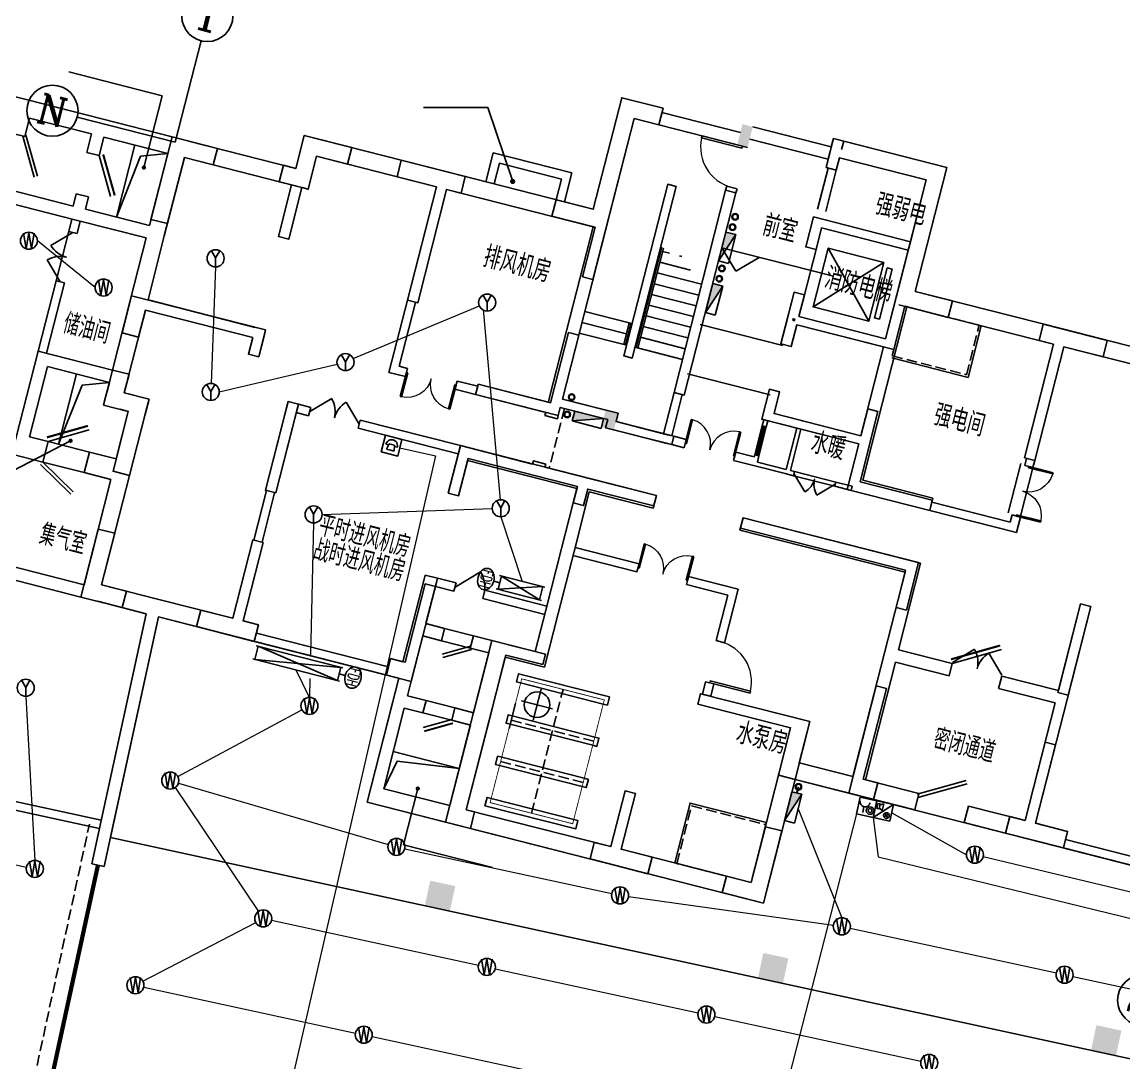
# Model space of a CAD drawing. Extents: x 791398 to 2325386, y -987887 to -518217.
# Drawn here: x 1532237 to 1558101, y -699253 to -674813 of the extents above; entities that cross this region are included whole.
import ezdxf
from ezdxf.enums import TextEntityAlignment as Align

# ---------------------------------------------------------------- set-up
doc = ezdxf.new("R2010")
doc.units = 0
doc.header["$LTSCALE"] = 1000
doc.header["$MEASUREMENT"] = 0
for name, pattern in [('BORDER', [1.75, 0.5, -0.25, 0.5, -0.25, 0, -0.25]), ('DASH', [0.35, 0.25, -0.1]), ('常规', [10, 10, 0])]:
    doc.linetypes.add(name, pattern=pattern)
for name, color, linetype in [('AXIS', 3, 'Continuous'), ('AXIS_TEXT', 7, 'Continuous'), ('COLUMN', 9, 'Continuous'), ('DIM_ELEV', 3, 'Continuous'), ('DIM_LEAD', 3, 'Continuous'), ('dxsqt', 1, 'Continuous'), ('JPS-J-0', 6, 'Continuous'), ('JPS-X', 1, 'BORDER'), ('JPS-XHS', 7, 'Continuous'), ('jz', 121, 'Continuous'), ('K-排风', 2, 'Continuous'), ('K-防火阀', 7, 'Continuous'), ('PROMPT', 1, 'Continuous'), ('PS房间字', 3, 'Continuous'), ('RD-equip', 3, 'Continuous'), ('STAIR', 9, 'Continuous'), ('STAIRS', 9, 'Continuous'), ('WALL', 8, 'Continuous'), ('WINDOW', 8, 'Continuous'), ('ZS封堵', 40, 'Continuous'), ('ZS房间字', 6, 'Continuous')]:
    doc.layers.add(name, color=color, linetype=linetype)
doc.layers.add('RD-line', color=2, linetype='Continuous', lineweight=0)
doc.styles.add('_TCH_AXIS', font='COMPLEX', dxfattribs={"bigfont": 'GBCBIG'})
doc.styles.add('_TCH_DIM', font='SIMPLEX', dxfattribs={"bigfont": 'GBCBIG'})
doc.styles.add('COMPLEX', font='COMPLEX')
doc.styles.add('FS1', font='txt4', dxfattribs={"width": 0.8, "bigfont": 'fstxt'})
doc.styles.add('K-KHZ', font='tjromans.shx', dxfattribs={"width": 0.8, "bigfont": 'tjhztxt.shx'})
doc.styles.get("Standard").update_dxf_attribs({"font": 'gbenor.shx', "bigfont": 'gbcbig.shx'})
doc.styles.add('TEXT', font='tjromans.shx', dxfattribs={"width": 0.8, "height": 400, "bigfont": 'tjhztxt.shx'})

# ---------------------------------------------------------------- blocks, each defined once
blk = doc.blocks.new('DTTT')
at = {"layer": 'jz'}
for p, q in [((748, -792), (-748, 792)), ((-748, -792), (748, 792))]:
    blk.add_line(p, q, dxfattribs=at)
for points in [[(-1003, -673), (-1003, 673), (-871, 673), (-871, -673)], [(-748, -792), (-748, 792), (748, 792), (748, -792)]]:
    blk.add_lwpolyline(points, close=True, dxfattribs=at)
blk = doc.blocks.new('Manhole')
for p, q in [((500, -875), (500, -125)), ((125, -500), (875, -500))]:
    blk.add_line(p, q)
blk.add_circle((500, -500), 300)
blk = doc.blocks.new('FF')
at = {"linetype": 'Continuous'}
for radius in [75, 60]:
    blk.add_circle((0, 0), radius, dxfattribs=at)
blk = doc.blocks.new('DXHS')
at = {"layer": 'JPS-XHS'}
blk.add_hatch(color=256, dxfattribs=at).paths.add_polyline_path([(-350, 240), (-350, 0), (350, 0)])
at = {"layer": 'JPS-XHS', "linetype": 'Continuous'}
for p, q in [((-350, 240), (-350, 0)), ((-350, 240), (350, 240)), ((-350, 0), (350, 0)), ((350, 240), (350, 0))]:
    blk.add_line(p, q, dxfattribs=at)
at = {"layer": 'JPS-XHS'}
blk.add_line((-350, 240), (350, 0), dxfattribs=at)
blk = doc.blocks.new('A$C1928491B')
at = {"layer": 'JPS-X'}
for p, rotation in [((13120, -2050), 270), ((13120, -2300), 270), ((13120, -3550), 270), ((10450, -7100), 180), ((10450, -7520), 180)]:
    blk.add_blockref('FF', p, dxfattribs=dict(at, rotation=rotation))
at = {"layer": 'JPS-X', "xscale": -1, "rotation": 270}
blk.add_blockref('FF', (13120, -3300), dxfattribs=at)
at = {"layer": 'JPS-XHS', "rotation": 270}
for p in [(13000, -2800), (13000, -4050)]:
    blk.add_blockref('DXHS', p, dxfattribs=at)
at = {"layer": 'JPS-XHS', "xscale": -1, "rotation": 180}
blk.add_blockref('DXHS', (10950, -7400), dxfattribs=at)
blk = doc.blocks.new('xxhhsss')
at = {"layer": 'JPS-X', "const_width": 50}
blk.add_lwpolyline([(85265, 5418), (85302, 5563)], dxfattribs=at)
at = {"layer": 'JPS-X', "rotation": 255.6797476611233}
blk.add_blockref('FF', (85302, 5563), dxfattribs=at)
at = {"layer": 'JPS-XHS', "rotation": 255.6797476611233}
blk.add_blockref('DXHS', (85062, 5109), dxfattribs=at)
blk = doc.blocks.new('_FZH')
blk.add_solid([(-0.5, -0.5), (0.5, -0.5), (-0.5, 0.5), (0.5, 0.5)])
blk = doc.blocks.new('$WINLIB2D$00000001')
for p, q in [((-0.5, 0.5), (0.5, 0.5)), ((-0.5, 0.5), (-0.5, -0.5)), ((0.5, -0.5), (0.5, 0.5)), ((0.5, 0.167), (-0.5, 0.167)), ((0.5, -0.167), (-0.5, -0.167)), ((-0.5, -0.5), (0.5, -0.5))]:
    blk.add_line(p, q)
blk = doc.blocks.new('$DorLib2D$00000001')
for p, q in [((0.45, 0.975), (0.5, 0.975)), ((0.45, 0), (0.45, 0.975)), ((0.5, 0), (0.5, 0.975)), ((0.5, 0), (0.45, 0))]:
    blk.add_line(p, q)
at = {"lineweight": 13}
blk.add_arc((0.475, 0), 0.975, 91.4693, 180, dxfattribs=at)
blk = doc.blocks.new('$DorLib2D$00000116')
at = {"color": 0}
for p, q in [((-0.5, 0), (-0.146, 0.354)), ((0.5, 0), (0.146, 0.354))]:
    blk.add_line(p, q, dxfattribs=at)
for centre, start, end in [((-0.5, 0), 0, 45), ((0.5, 0), 135, 180)]:
    blk.add_arc(centre, 0.5, start, end, dxfattribs=at)
blk = doc.blocks.new('$DorLib2D$00000002')
for p, q in [((-0.5, 0), (-0.5, 0.4875)), ((-0.475, 0.4875), (-0.5, 0.4875)), ((-0.475, 0), (-0.475, 0.4875)), ((0.475, 0), (0.475, 0.4875)), ((0.475, 0.4875), (0.5, 0.4875)), ((0.5, 0), (0.5, 0.4875)), ((-0.5, 0), (-0.475, 0)), ((0.5, 0), (0.475, 0))]:
    blk.add_line(p, q)
at = {"lineweight": 13}
for centre, start, end in [((-0.4875, 0), 0, 88.53072), ((0.4875, 0), 91.46928, 180)]:
    blk.add_arc(centre, 0.4875, start, end, dxfattribs=at)
blk = doc.blocks.new('_AXISO')
blk.add_circle((0, 0), 0.5)
at = {"layer": 'AXIS_TEXT', "style": 'COMPLEX', "width": 1.041667}
blk.add_attdef('A', text='', height=0.56, dxfattribs=at).set_placement((-0.25, -0.28), (0.25, -0.28), align=Align.FIT)
blk = doc.blocks.new('$DorLib2D$00000191')
at = {"color": 0}
blk.add_line((-0.5, 0.15), (0.366, 0.65), dxfattribs=at)
at = {"color": 0, "const_width": 0.05}
blk.add_lwpolyline([(-0.55, 0.237), (0.316, 0.737)], dxfattribs=at)
blk = doc.blocks.new('$DorLib2D$00000179')
at = {"color": 0}
for p, q in [((-0.54, 0.169), (0.326, 0.669)), ((-0.5, 0.1), (0.366, 0.6))]:
    blk.add_line(p, q, dxfattribs=at)
blk = doc.blocks.new('$DorLib2D$00000192')
at = {"color": 0}
blk.add_line((-0.5, 0.125), (0.366, 0.625), dxfattribs=at)
at = {"color": 0, "const_width": 0.0417}
blk.add_lwpolyline([(-0.542, 0.197), (0.324, 0.697)], dxfattribs=at)
blk = doc.blocks.new('$DorLib2D$00000181')
at = {"color": 0}
for p, q in [((-0.533, 0.141), (0.333, 0.641)), ((-0.5, 0.083), (0.366, 0.583))]:
    blk.add_line(p, q, dxfattribs=at)
blk = doc.blocks.new('$DorLib2D$00000180')
at = {"color": 0}
for p, q in [((-0.557, 0.242), (0.309, 0.742)), ((-0.5, 0.143), (0.366, 0.643))]:
    blk.add_line(p, q, dxfattribs=at)
blk = doc.blocks.new('$DorLib2D$00000190')
at = {"color": 0}
blk.add_line((-0.5, 0.187), (0.366, 0.687), dxfattribs=at)
at = {"color": 0, "const_width": 0.0625}
blk.add_lwpolyline([(-0.562, 0.296), (0.304, 0.796)], dxfattribs=at)
blk = doc.blocks.new('$DorLib2D$00000114')
at = {"color": 0}
blk.add_line((0.5, 0), (-0.207, 0.707), dxfattribs=at)
blk.add_arc((0.5, 0), 1, 135, 180, dxfattribs=at)
blk = doc.blocks.new('yy')
at = {"layer": 'RD-equip'}
blk.add_circle((0, 0), 200, dxfattribs=at)
at = {"layer": 'RD-equip', "color": 4, "style": 'FS1', "width": 0.8}
blk.add_attdef('Y', text='', height=360, dxfattribs=at).set_placement((0, 0), align=Align.MIDDLE)
blk = doc.blocks.new('sadadfadsada')
for p, q in [((-400, 400), (-400, 0)), ((0, 400), (-400, 400)), ((400, 400), (0, 400)), ((400, 400), (0, 0)), ((0, 400), (0, 0)), ((0, 0), (0, 400)), ((33, 346, 0), (33, 226, 0)), ((92, 346, 0), (33, 346, 0)), ((92, 326, 0), (172, 366, 0)), ((92, 226, 0), (92, 346, 0)), ((172, 366, 0), (172, 206, 0)), ((400, 0), (400, 400)), ((-400, 0), (0, 0)), ((-268, 200), (-268, 60)), ((0, 0), (400, 0)), ((33, 226, 0), (92, 226, 0)), ((172, 206, 0), (92, 246, 0)), ((242, 159), (338, 64)), ((242, 64), (338, 159))]:
    blk.add_line(p, q)
for centre, radius in [((-109, 144), 90.3), ((-109, 144), 45.2), ((290, 111), 67.6)]:
    blk.add_circle(centre, radius)
blk.add_arc((-268, 320), 120, 180, 0)
at = {"flags": 9}
for p in [(-200, 400), (200, 400)]:
    blk.add_attdef('A', p, '', height=0.008, dxfattribs=at)
blk = doc.blocks.new('adfarq2daasdfwqdf')
at = {"color": 4}
for p, q in [((-73, 0), (-139, 0)), ((-94, -112), (-67, 29)), ((-67, 29), (62, 29)), ((94, -112), (62, 29)), ((139, 0), (71, 0)), ((0, -112), (-94, -112)), ((0, -112), (94, -112))]:
    blk.add_line(p, q, dxfattribs=at)
blk.add_ellipse((0, 0), major_axis=(98.3, 98.3), ratio=1, start_param=5.497787, end_param=8.63938, dxfattribs=at)
at = {"layer": 'RD-equip'}
blk.add_lwpolyline([(-201, 200), (199, 200), (199, -200), (-201, -200)], close=True, dxfattribs=at)
blk = doc.blocks.new('FI1000K')
at = {"layer": 'K-防火阀'}
for p, q in [((0, -50), (0, 1050)), ((160, 1000), (160, 1150)), ((320, -50), (320, 1050)), ((320, 1000), (0, 0)), ((0, 1000), (320, 0)), ((0, 1000), (320, 1000)), ((0, 0), (320, 0))]:
    blk.add_line(p, q, dxfattribs=at)
at = {"layer": 'K-防火阀', "const_width": 25}
blk.add_lwpolyline([(148, 500, 1), (172, 500, 1)], format="xyb", close=True, dxfattribs=at)
at = {"layer": 'K-防火阀'}
blk.add_ellipse((160, 1340), major_axis=(255, 0), ratio=0.74203, dxfattribs=at)
at = {"layer": 'K-防火阀', "style": 'K-KHZ', "width": 0.65, "flags": 4}
blk.add_attdef('F', text='', height=250, dxfattribs=at).set_placement((160, 1220), align=Align.CENTER)
blk = doc.blocks.new('FI2000K')
at = {"layer": 'K-防火阀'}
for p, q in [((160, 2000), (160, 2150)), ((0, -50), (0, 2050)), ((320, 2000), (0, 0)), ((0, 2000), (320, 0)), ((0, 2000), (320, 2000)), ((320, -50), (320, 2050)), ((0, 0), (320, 0))]:
    blk.add_line(p, q, dxfattribs=at)
at = {"layer": 'K-防火阀', "const_width": 25}
blk.add_lwpolyline([(148, 1001, 1), (172, 1001, 1)], format="xyb", close=True, dxfattribs=at)
at = {"layer": 'K-防火阀'}
blk.add_ellipse((160, 2340), major_axis=(255, 0), ratio=0.74203, dxfattribs=at)
at = {"layer": 'K-防火阀', "style": 'K-KHZ', "width": 0.65, "flags": 4}
blk.add_attdef('F', text='', height=250, dxfattribs=at).set_placement((160, 2220), align=Align.CENTER)

msp = doc.modelspace()

# ---------------------------------------------------------------- linework, layer by layer
for p, q in [((1534451, -679394), (1534884, -677699)), ((1534451, -679394), (1534884, -677699)), ((1533097, -684725), (1533512, -683076)), ((1533097, -684725), (1533512, -683076)), ((1532849, -684661), (1533818, -684909)), ((1532849, -684661), (1533818, -684909)), ((1532725, -685146), (1533694, -685393)), ((1532725, -685146), (1533694, -685393)), ((1540950, -691941), (1542500, -692337)), ((1540950, -691941), (1542500, -692337))]:
    msp.add_line(p, q)
for points in [[(1534451, -679394), (1535018, -677963), (1535659, -677896)], [(1534451, -679394), (1535018, -677963), (1535659, -677896)], [(1533097, -684725), (1533645, -683341), (1534287, -683274)], [(1533097, -684725), (1533645, -683341), (1534287, -683274)], [(1540727, -692813), (1541040, -692170), (1542500, -692337)], [(1540727, -692813), (1541040, -692170), (1542500, -692337)]]:
    msp.add_lwpolyline(points)
at = {"layer": 'AXIS'}
for q in [(1536438, -675252), (1533533, -677044)]:
    msp.add_line((1535831, -677630), q, dxfattribs=at)
at = {"layer": 'DIM_ELEV'}
for p, q in [((1548991, -680663), (1548666, -680115)), ((1548666, -680115), (1551282, -680783)), ((1548991, -680663), (1549538, -680338))]:
    msp.add_line(p, q, dxfattribs=at)
at = {"layer": 'DIM_LEAD'}
for p, q in [((1543173, -676817), (1541659, -676817)), ((1543754, -678555), (1543173, -676817)), ((1541526, -692810), (1541189, -694132)), ((1541189, -694132), (1543279, -694666))]:
    msp.add_line(p, q, dxfattribs=at)
for points, const_width in [([(1543763, -678584, 1), (1543744, -678527, 1)], 60), ([(1541538, -692788, 1), (1541514, -692832, 1)], 50)]:
    msp.add_lwpolyline(points, format="xyb", close=True, dxfattribs=dict(at, const_width=const_width))
at = {"layer": 'dxsqt'}
for points in [[(1546602, -677078), (1545637, -680856), (1545395, -680795), (1545692, -679632), (1544675, -679372), (1544773, -678985), (1545646, -679207), (1546313, -676591), (1547282, -676838), (1547183, -677226), (1546602, -677078)], [(1536047, -677995), (1535651, -679546), (1535264, -679447), (1535758, -677509), (1536824, -677781), (1536725, -678169), (1536047, -677995)], [(1536047, -677995), (1535651, -679546), (1535264, -679447), (1535758, -677509), (1536824, -677781), (1536725, -678169), (1536047, -677995)], [(1539152, -677962), (1539878, -678148), (1539977, -677760), (1538863, -677476), (1538665, -678251), (1538374, -678177), (1538276, -678564), (1538566, -678638), (1538257, -679850), (1538499, -679911), (1538808, -678700), (1538954, -678737), (1539152, -677962)], [(1551108, -678228), (1551281, -677549), (1553945, -678230), (1553203, -681136), (1554075, -681359), (1553976, -681747), (1552959, -681487), (1552699, -682504), (1550422, -681923), (1550292, -682432), (1550050, -682370), (1550359, -681159), (1550602, -681221), (1550472, -681729), (1552506, -682249), (1553038, -680166), (1551003, -679646), (1550874, -680155), (1550631, -680093), (1550811, -679390), (1553088, -679972), (1553459, -678518), (1551424, -677999), (1551350, -678290), (1551108, -678228)], [(1542642, -678440), (1542543, -678828), (1542204, -678741), (1541524, -681406), (1541281, -681344), (1541962, -678680), (1541041, -678445), (1541140, -678057), (1542642, -678440)], [(1537955, -682043), (1534806, -681239), (1534584, -682111), (1534971, -682210), (1535132, -681580), (1537651, -682223), (1537552, -682611), (1537794, -682673), (1537955, -682043)], [(1537955, -682043), (1534806, -681239), (1534584, -682111), (1534971, -682210), (1535132, -681580), (1537651, -682223), (1537552, -682611), (1537794, -682673), (1537955, -682043)], [(1556447, -682377), (1556108, -682291), (1556207, -681903), (1557709, -682287), (1557610, -682674), (1556689, -682439), (1556009, -685104), (1555767, -685042), (1556447, -682377)], [(1556447, -682377), (1556108, -682291), (1556207, -681903), (1557709, -682287), (1557610, -682674), (1556689, -682439), (1556009, -685104), (1555767, -685042), (1556447, -682377)], [(1534748, -683082), (1534637, -683518), (1535219, -683667), (1535120, -684054), (1535120, -684054), (1534761, -685459), (1534373, -685360), (1534732, -683955), (1534151, -683807), (1534361, -682983), (1534748, -683082)], [(1534748, -683082), (1534637, -683518), (1535219, -683667), (1535120, -684054), (1535120, -684054), (1534761, -685459), (1534373, -685360), (1534732, -683955), (1534151, -683807), (1534361, -682983), (1534748, -683082)], [(1552328, -683958), (1551908, -685605), (1553603, -686038), (1553541, -686280), (1551604, -685785), (1551876, -684719), (1549599, -684138), (1549599, -684138), (1549599, -684138), (1549778, -683436), (1550020, -683497), (1549890, -684006), (1551925, -684526), (1552086, -683896), (1552328, -683958)], [(1542526, -684758), (1542241, -685872), (1542484, -685934), (1542706, -685062), (1545274, -685717), (1545175, -686105), (1545417, -686167), (1545516, -685779), (1547066, -686175), (1547128, -685933), (1542526, -684758)], [(1534105, -688027), (1534415, -686816), (1534027, -686717), (1533619, -688315), (1534588, -688563), (1534687, -688175), (1534105, -688027)], [(1534105, -688027), (1534415, -686816), (1534027, -686717), (1533619, -688315), (1534588, -688563), (1534687, -688175), (1534105, -688027)], [(1536431, -688620), (1536332, -689008), (1537688, -689354), (1537787, -688967), (1537424, -688874), (1537894, -687033), (1537652, -686971), (1537182, -688812), (1536431, -688620)], [(1542179, -693597), (1542760, -693745), (1542859, -693358), (1542665, -693308), (1543593, -689675), (1544465, -689897), (1544527, -689655), (1543267, -689333), (1542179, -693597)], [(1551641, -692916), (1552222, -693064), (1552321, -692677), (1551982, -692590), (1552526, -690459), (1552284, -690397), (1551641, -692916)], [(1551641, -692916), (1552222, -693064), (1552321, -692677), (1551982, -692590), (1552526, -690459), (1552284, -690397), (1551641, -692916)], [(1550381, -692594), (1549994, -692496), (1550278, -691381), (1548098, -690825), (1548160, -690583), (1550728, -691238), (1550381, -692594)], [(1555785, -693561), (1555422, -693468), (1555323, -693856), (1556679, -694202), (1556778, -693815), (1556027, -693623), (1556497, -691782), (1556255, -691720), (1555785, -693561)], [(1545669, -694075), (1546056, -694174), (1546390, -692866), (1546633, -692928), (1546299, -694236), (1547025, -694421), (1546926, -694809), (1545570, -694462), (1545669, -694075)], [(1548769, -694866), (1548670, -695254), (1549639, -695501), (1550072, -693806), (1549685, -693707), (1549351, -695015), (1548769, -694866)]]:
    msp.add_lwpolyline(points, dxfattribs=at)
for points in [[(1547589, -678671), (1546560, -682702), (1546366, -682652), (1547395, -678622)], [(1547589, -678671), (1546560, -682702), (1546366, -682652), (1547395, -678622)], [(1548752, -678762), (1548994, -678824), (1547782, -683571), (1547540, -683509)], [(1544821, -684054), (1544871, -683860), (1545985, -684144), (1545935, -684338), (1547486, -684734), (1547535, -684540), (1546179, -684194), (1546228, -684000), (1544920, -683666), (1545303, -682164), (1545061, -682103), (1544641, -683750), (1542945, -683317), (1542883, -683559)], [(1538723, -683787), (1538191, -685870), (1537949, -685808), (1538480, -683725)], [(1538723, -683787), (1538191, -685870), (1537949, -685808), (1538480, -683725)], [(1552754, -688556), (1552977, -687684), (1549101, -686694), (1549163, -686452), (1553281, -687503), (1552996, -688618)], [(1552754, -688556), (1552977, -687684), (1549101, -686694), (1549163, -686452), (1553281, -687503), (1552996, -688618)], [(1540888, -689758), (1541227, -689845), (1541697, -688004), (1541939, -688066), (1541370, -690294), (1540789, -690146)], [(1556552, -690557), (1556794, -690619), (1557326, -688536), (1557084, -688474)], [(1556552, -690557), (1556794, -690619), (1557326, -688536), (1557084, -688474)]]:
    msp.add_lwpolyline(points, close=True, dxfattribs=at)
at = {"layer": 'JPS-J-0', "linetype": 'DASH'}
for p, q in [((1544193, -693388), (1544935, -690482)), ((1545656, -691698), (1543719, -691203)), ((1545409, -692667), (1543471, -692172))]:
    msp.add_line(p, q, dxfattribs=at)
for points in [[(1552959, -681487), (1552662, -682650), (1554406, -683095), (1554703, -681932)], [(1549697, -693658), (1549351, -695015), (1547607, -694570), (1547953, -693213)]]:
    msp.add_lwpolyline(points, close=True, dxfattribs=at)
at = {"layer": 'JPS-J-0'}
msp.add_lwpolyline([(1554751, -681944), (1554442, -683156), (1552650, -682698)], dxfattribs=at)
at = {"layer": 'JPS-J-0', "linetype": 'DASH', "const_width": 20}
msp.add_lwpolyline([(1545162, -693636), (1543224, -693141), (1543966, -690234), (1545904, -690729)], close=True, dxfattribs=at)
at = {"layer": 'JPS-J-0', "color": 2}
for points in [[(1545879, -690826), (1545976, -690851), (1546025, -690657), (1543894, -690113), (1543844, -690306), (1543941, -690331)], [(1545879, -690826), (1543941, -690331)], [(1543743, -691106), (1543646, -691082), (1543597, -691275), (1543694, -691300)], [(1543694, -691300), (1545632, -691795)], [(1545681, -691601), (1543743, -691106)], [(1545632, -691795), (1545729, -691820), (1545778, -691626), (1545681, -691601)], [(1543496, -692075), (1543399, -692051), (1543350, -692244), (1543446, -692269)], [(1545434, -692570), (1543496, -692075)], [(1543446, -692269), (1545384, -692764)], [(1545384, -692764), (1545481, -692788), (1545531, -692595), (1545434, -692570)], [(1545186, -693539), (1545283, -693564), (1545234, -693757), (1543102, -693213), (1543152, -693019), (1543249, -693044)], [(1545186, -693539), (1543249, -693044)]]:
    msp.add_lwpolyline(points, dxfattribs=at)
at = {"layer": 'JPS-J-0'}
msp.add_lwpolyline([(1549709, -693610), (1549351, -695015), (1547558, -694557), (1547917, -693152)], close=True, dxfattribs=at)
at = {"layer": 'PROMPT'}
for p, q in [((1550326, -681815), (1550374, -681787)), ((1550336, -681778), (1550364, -681825))]:
    msp.add_line(p, q, dxfattribs=at)
msp.add_lwpolyline([(1550326, -681815), (1550364, -681825), (1550374, -681787), (1550336, -681778)], close=True, dxfattribs=at)
at = {"layer": 'RD-line'}
for p, q in [((1533952, -681048), (1532599, -679949)), ((1536781, -680561), (1536676, -683298)), ((1540011, -682713), (1542971, -681476)), ((1543063, -681560), (1543456, -686031)), ((1536868, -683498), (1539635, -682844)), ((1541104, -684808), (1541944, -684997)), ((1541944, -684997), (1537527, -704175)), ((1539282, -686375), (1543273, -686237)), ((1539075, -686575), (1539005, -689690)), ((1543473, -686430), (1543978, -687946)), ((1538983, -690669), (1538670, -690027)), ((1538993, -690228), (1538983, -690669)), ((1532324, -690645), (1532538, -694496)), ((1535893, -692529), (1538806, -690963)), ((1535829, -692789), (1537787, -695694)), ((1535909, -692680), (1540833, -694124)), ((1551827, -693406), (1549172, -703745)), ((1550453, -693284), (1551479, -695845)), ((1552651, -693380), (1554403, -694363)), ((1527657, -693637), (1532343, -694654)), ((1552218, -693491), (1552331, -694417)), ((1541220, -694222), (1546078, -695277)), ((1552331, -694417), (1565461, -697607)), ((1554798, -694409), (1559122, -695442)), ((1546471, -695347), (1551281, -696018)), ((1535076, -697336), (1537722, -695953)), ((1538095, -695902), (1542952, -696957)), ((1551674, -696088), (1556514, -697138)), ((1543343, -697042), (1548104, -698076)), ((1556904, -697223), (1561693, -698263)), ((1535094, -697471), (1540064, -698550)), ((1548495, -698160), (1553335, -699211)), ((1540455, -698635), (1545312, -699689))]:
    msp.add_line(p, q, dxfattribs=at)
at = {"layer": 'STAIR'}
for p, q in [((1547255, -680097), (1546653, -682457)), ((1547290, -680124), (1546692, -682467)), ((1547232, -680190), (1547203, -680183)), ((1547438, -680243), (1547270, -680200)), ((1550874, -680155), (1550602, -681221)), ((1547167, -680442), (1547138, -680434)), ((1547930, -680637), (1547206, -680452)), ((1547727, -680316), (1547668, -680301)), ((1547103, -680694), (1547074, -680686)), ((1548188, -680971), (1547142, -680704)), ((1547039, -680946), (1547010, -680938)), ((1548124, -681223), (1547078, -680956)), ((1546974, -681198), (1546945, -681190)), ((1548060, -681475), (1547013, -681208)), ((1546910, -681450), (1546881, -681442)), ((1547995, -681727), (1546949, -681459)), ((1545444, -681612), (1546491, -681879)), ((1546846, -681702), (1546817, -681694)), ((1547931, -681979), (1546885, -681711)), ((1545380, -681864), (1546427, -682131)), ((1546491, -681879), (1546362, -682383)), ((1546530, -681889), (1546401, -682393)), ((1546491, -681879), (1546530, -681889)), ((1546530, -681889), (1546559, -681897)), ((1546530, -681889), (1546559, -681897)), ((1546782, -681953), (1546752, -681946)), ((1547867, -682230), (1546820, -681963)), ((1550092, -682406), (1548155, -681912)), ((1545316, -682116), (1546430, -682400)), ((1546465, -682141), (1546494, -682148)), ((1546717, -682205), (1546688, -682198)), ((1547802, -682482), (1546756, -682215)), ((1547738, -682734), (1546624, -682450)), ((1549796, -683569), (1547858, -683074))]:
    msp.add_line(p, q, dxfattribs=at)
at = {"layer": 'STAIRS'}
msp.add_lwpolyline([(1567565, -689511), (1638072, -704818), (1635654, -715958), (1589186, -705870), (1590459, -700007), (1577364, -697164), (1576091, -703027), (1534314, -693958), (1535439, -688780), (1541080, -690220), (1540338, -693127), (1549639, -695501), (1550381, -692594), (1559392, -694895), (1560506, -690535), (1561087, -690683), (1561711, -688240), (1567565, -689511)], dxfattribs=at)
at = {"layer": 'WALL'}
for p, q in [((1528976, -675777), (1532367, -676643)), ((1546313, -676591), (1545646, -679207)), ((1547282, -676838), (1546313, -676591)), ((1532367, -676643), (1534111, -677088)), ((1547183, -677226), (1547282, -676838)), ((1532302, -677504), (1532414, -677068)), ((1532414, -677068), (1533867, -677439)), ((1534111, -677088), (1535758, -677509)), ((1546602, -677078), (1546033, -679306)), ((1547183, -677226), (1546602, -677078)), ((1547183, -677226), (1547258, -676935)), ((1549099, -677405), (1547258, -676935)), ((1549024, -677696), (1547183, -677226)), ((1549390, -677273), (1551231, -677743)), ((1532012, -677430), (1532302, -677504)), ((1533867, -677439), (1533756, -677875)), ((1534046, -677949), (1534158, -677513)), ((1534158, -677513), (1535659, -677896)), ((1535758, -677509), (1535758, -677509)), ((1536146, -677608), (1536146, -677608)), ((1538665, -678251), (1536146, -677608)), ((1538863, -677476), (1538665, -678251)), ((1538863, -677476), (1542157, -678317)), ((1549316, -677564), (1551157, -678034)), ((1551281, -677549), (1551231, -677743)), ((1551523, -677611), (1551281, -677549)), ((1551523, -677611), (1551473, -677805)), ((1551473, -677805), (1551523, -677611)), ((1553945, -678230), (1551523, -677611)), ((1533756, -677875), (1534046, -677949)), ((1549267, -677758), (1549024, -677696)), ((1551206, -677840), (1551108, -678228)), ((1551157, -678034), (1551206, -677840)), ((1535227, -679592), (1535659, -677896)), ((1535577, -679836), (1536047, -677995)), ((1538954, -678737), (1536047, -677995)), ((1539152, -677962), (1538954, -678737)), ((1539152, -677962), (1541962, -678680)), ((1551424, -677999), (1551350, -678290)), ((1553459, -678518), (1551424, -677999)), ((1542157, -678317), (1545646, -679207)), ((1551350, -678290), (1551108, -678228)), ((1553203, -681136), (1553945, -678230)), ((1538257, -679850), (1538566, -678638)), ((1538566, -678638), (1538808, -678700)), ((1546366, -682652), (1547395, -678622)), ((1547395, -678622), (1546366, -682652)), ((1547395, -678622), (1547589, -678671)), ((1547589, -678671), (1547395, -678622)), ((1548777, -678665), (1548752, -678762)), ((1549019, -678727), (1548777, -678665)), ((1552816, -681037), (1553459, -678518)), ((1533434, -679134), (1531981, -678763)), ((1533508, -678844), (1533434, -679134)), ((1533799, -678918), (1533508, -678844)), ((1533725, -679209), (1533799, -678918)), ((1538499, -679911), (1538808, -678700)), ((1541962, -678680), (1541281, -681344)), ((1542204, -678741), (1541524, -681406)), ((1542204, -678741), (1545547, -679595)), ((1546560, -682702), (1547589, -678671)), ((1547589, -678671), (1546560, -682702)), ((1548752, -678762), (1547540, -683509)), ((1548994, -678824), (1547782, -683571)), ((1548752, -678762), (1548994, -678824)), ((1548994, -678824), (1548752, -678762)), ((1548994, -678824), (1549019, -678727)), ((1533505, -679462), (1531616, -678980)), ((1533408, -679438), (1533334, -679728)), ((1535227, -679592), (1533725, -679209)), ((1544920, -683666), (1546033, -679306)), ((1546033, -679306), (1546033, -679306)), ((1550811, -679390), (1550631, -680093)), ((1550811, -679390), (1553088, -679972)), ((1535152, -679883), (1533505, -679462)), ((1533528, -679778), (1533602, -679487)), ((1544629, -683592), (1545643, -679619)), ((1545547, -679595), (1545643, -679619)), ((1551003, -679646), (1550874, -680155)), ((1551003, -679646), (1553038, -680166)), ((1533334, -679728), (1533528, -679778)), ((1534769, -681385), (1535152, -679883)), ((1535194, -681338), (1535577, -679836)), ((1538257, -679850), (1538499, -679911)), ((1550874, -680155), (1550631, -680093)), ((1553088, -679972), (1553038, -680166)), ((1533037, -680891), (1532617, -682538)), ((1532811, -682588), (1533231, -680940)), ((1533231, -680940), (1533037, -680891)), ((1550359, -681159), (1550205, -681764)), ((1550602, -681221), (1550359, -681159)), ((1550602, -681221), (1550472, -681729)), ((1552816, -681037), (1552506, -682249)), ((1552816, -681037), (1552816, -681037)), ((1553203, -681136), (1556691, -682027)), ((1534361, -682983), (1534769, -681385)), ((1535194, -681338), (1537713, -681981)), ((1540849, -683040), (1541281, -681344)), ((1541092, -682895), (1541475, -681394)), ((1541524, -681406), (1541281, -681344)), ((1553007, -681499), (1552772, -682420)), ((1553007, -681499), (1552814, -681450)), ((1552814, -681450), (1556447, -682377)), ((1534699, -683276), (1535132, -681580)), ((1535132, -681580), (1537651, -682223)), ((1550205, -681764), (1550050, -682370)), ((1550472, -681729), (1552506, -682249)), ((1537713, -681981), (1537713, -681981)), ((1550422, -681923), (1550292, -682432)), ((1550422, -681923), (1552457, -682442)), ((1556691, -682027), (1559986, -682868)), ((1537651, -682223), (1537552, -682611)), ((1537918, -682188), (1537794, -682673)), ((1537955, -682043), (1537918, -682188)), ((1532617, -682538), (1531998, -684960)), ((1534361, -682983), (1532617, -682538)), ((1550292, -682432), (1550050, -682370)), ((1552457, -682442), (1551925, -684526)), ((1552772, -682420), (1552191, -684697)), ((1556447, -682377), (1555767, -685042)), ((1556689, -682439), (1556009, -685104)), ((1556689, -682439), (1559499, -683156)), ((1537794, -682673), (1537552, -682611)), ((1546366, -682652), (1546560, -682702)), ((1546560, -682702), (1546366, -682652)), ((1532833, -682903), (1532413, -684550)), ((1534287, -683274), (1532833, -682903)), ((1540849, -683040), (1541236, -683139)), ((1541286, -682945), (1541092, -682895)), ((1541236, -683139), (1541286, -682945)), ((1534175, -683710), (1534287, -683274)), ((1534637, -683518), (1534699, -683276)), ((1542448, -683242), (1542399, -683435)), ((1542933, -683365), (1542448, -683242)), ((1542945, -683317), (1542883, -683559)), ((1542945, -683317), (1544592, -683737)), ((1534637, -683518), (1534831, -683568)), ((1534831, -683568), (1534831, -683568)), ((1542399, -683435), (1542883, -683559)), ((1542883, -683559), (1542933, -683365)), ((1542883, -683559), (1544530, -683980)), ((1547540, -683509), (1547293, -684478)), ((1547734, -683559), (1547487, -684528)), ((1547782, -683571), (1547540, -683509)), ((1547734, -683559), (1547540, -683509)), ((1549778, -683436), (1549599, -684138)), ((1550020, -683497), (1549778, -683436)), ((1550020, -683497), (1549890, -684006)), ((1534151, -683807), (1534175, -683710)), ((1535144, -683957), (1535219, -683667)), ((1538480, -683725), (1538443, -683871)), ((1538723, -683787), (1538480, -683725)), ((1538723, -683787), (1538686, -683932)), ((1539013, -683861), (1538723, -683787)), ((1544592, -683737), (1544629, -683592)), ((1545937, -683926), (1544920, -683666)), ((1534448, -685070), (1534732, -683955)), ((1534538, -683906), (1534538, -683906)), ((1534538, -683906), (1534732, -683955)), ((1534761, -685459), (1535144, -683957)), ((1538443, -683871), (1537949, -685808)), ((1538686, -683932), (1538191, -685870)), ((1538673, -683981), (1538964, -684055)), ((1538964, -684055), (1539013, -683861)), ((1544530, -683980), (1544512, -684052)), ((1544512, -684052), (1544803, -684126)), ((1544803, -684126), (1544821, -684054)), ((1544821, -684054), (1544871, -683860)), ((1545888, -684120), (1544871, -683860)), ((1549890, -684006), (1550472, -684155)), ((1540176, -684158), (1540127, -684352)), ((1540127, -684352), (1542476, -684952)), ((1542526, -684758), (1540176, -684158)), ((1546179, -684194), (1547390, -684503)), ((1549599, -684138), (1550422, -684348)), ((1549647, -684150), (1549610, -684296)), ((1549610, -684296), (1549707, -684321)), ((1549744, -684175), (1549647, -684150)), ((1549707, -684321), (1549744, -684175)), ((1550175, -685317), (1550422, -684348)), ((1550422, -684348), (1551876, -684719)), ((1550472, -684155), (1551925, -684526)), ((1532849, -684661), (1532413, -684550)), ((1546129, -684388), (1547340, -684697)), ((1547390, -684503), (1547535, -684540)), ((1547535, -684540), (1547486, -684734)), ((1547535, -684540), (1547486, -684734)), ((1547826, -684614), (1547535, -684540)), ((1547776, -684808), (1547826, -684614)), ((1550272, -685342), (1550519, -684373)), ((1532725, -685146), (1532849, -684661)), ((1542241, -685872), (1542526, -684758)), ((1542526, -684758), (1544221, -685191)), ((1547340, -684697), (1547486, -684734)), ((1547486, -684734), (1547776, -684808)), ((1551876, -684719), (1551604, -685785)), ((1552191, -684697), (1551969, -685569)), ((1532725, -685146), (1531998, -684960)), ((1533694, -685393), (1533818, -684909)), ((1534448, -685070), (1533818, -684909)), ((1542483, -685934), (1542694, -685110)), ((1542694, -685110), (1544438, -685556)), ((1544240, -685118), (1544221, -685191)), ((1544531, -685192), (1544240, -685118)), ((1548989, -684911), (1548939, -685105)), ((1548939, -685105), (1549472, -685241)), ((1549425, -685023), (1548989, -684911)), ((1549437, -684974), (1549425, -685023)), ((1549534, -684999), (1549437, -684974)), ((1549497, -685144), (1549534, -684999)), ((1556009, -685104), (1555767, -685042)), ((1555815, -685054), (1555772, -685224)), ((1555966, -685273), (1556009, -685104)), ((1544512, -685265), (1544531, -685192)), ((1544512, -685265), (1545578, -685537)), ((1549472, -685241), (1550150, -685414)), ((1549497, -685144), (1550175, -685317)), ((1550369, -685367), (1550272, -685342)), ((1550344, -685464), (1550369, -685367)), ((1555772, -685224), (1555966, -685273)), ((1533693, -688025), (1534324, -685554)), ((1534324, -685554), (1533694, -685393)), ((1534105, -688027), (1534761, -685459)), ((1544438, -685556), (1545261, -685766)), ((1545578, -685537), (1547128, -685933)), ((1550150, -685414), (1550344, -685464)), ((1551338, -685614), (1551313, -685711)), ((1551725, -685713), (1551338, -685614)), ((1553616, -685989), (1551969, -685569)), ((1537676, -686977), (1537973, -685815)), ((1537870, -687027), (1538167, -685864)), ((1538191, -685870), (1537949, -685808)), ((1542241, -685872), (1542483, -685934)), ((1545261, -685766), (1544903, -687171)), ((1545552, -685840), (1545193, -687245)), ((1545552, -685840), (1547054, -686223)), ((1551313, -685711), (1551701, -685810)), ((1553541, -686280), (1551604, -685785)), ((1551701, -685810), (1551725, -685713)), ((1547128, -685933), (1547054, -686223)), ((1553541, -686280), (1553616, -685989)), ((1553541, -686280), (1553591, -686086)), ((1555432, -686556), (1553591, -686086)), ((1555576, -686799), (1553541, -686280)), ((1555475, -686386), (1555432, -686556)), ((1555669, -686436), (1555475, -686386)), ((1549089, -686743), (1549163, -686452)), ((1553329, -687516), (1549163, -686452)), ((1555576, -686799), (1555669, -686436)), ((1552964, -687732), (1549089, -686743)), ((1537182, -688812), (1537652, -686971)), ((1537424, -688874), (1537894, -687033)), ((1537652, -686971), (1537894, -687033)), ((1544903, -687171), (1544532, -688624)), ((1546720, -687532), (1545218, -687148)), ((1533693, -688025), (1531465, -687456)), ((1545193, -687245), (1544822, -688698)), ((1545169, -687342), (1546670, -687725)), ((1546670, -687725), (1546720, -687532)), ((1553329, -687516), (1552810, -689551)), ((1533619, -688315), (1531390, -687747)), ((1541673, -687895), (1541364, -689106)), ((1541698, -687798), (1541673, -687895)), ((1541989, -687872), (1541698, -687798)), ((1541964, -687969), (1541717, -688938)), ((1541989, -687872), (1541964, -687969)), ((1542425, -687983), (1541989, -687872)), ((1547883, -687828), (1547833, -688022)), ((1549045, -688125), (1547883, -687828)), ((1552964, -687732), (1552482, -689622)), ((1534105, -688027), (1535389, -688354)), ((1541939, -688066), (1542375, -688177)), ((1542375, -688177), (1542425, -687983)), ((1543103, -688156), (1543054, -688350)), ((1544556, -688527), (1543103, -688156)), ((1547833, -688022), (1548802, -688269)), ((1548724, -689385), (1549045, -688125)), ((1533619, -688315), (1533619, -688315)), ((1534007, -688414), (1534007, -688414)), ((1534007, -688414), (1535148, -688706)), ((1535389, -688354), (1537182, -688812)), ((1543054, -688350), (1544507, -688721)), ((1548802, -688269), (1548530, -689335)), ((1556564, -690509), (1557084, -688474)), ((1557084, -688474), (1557326, -688536)), ((1534085, -693601), (1535148, -688706)), ((1544532, -688624), (1544284, -689593)), ((1544822, -688698), (1544501, -689958)), ((1556770, -690716), (1557326, -688536)), ((1534378, -693665), (1535439, -688780)), ((1535439, -688780), (1537204, -689231)), ((1537424, -688874), (1537787, -688967)), ((1537787, -688967), (1537688, -689354)), ((1542153, -689049), (1541717, -688938)), ((1537204, -689231), (1537688, -689354)), ((1537738, -689161), (1540839, -689952)), ((1541364, -689106), (1541179, -689832)), ((1541642, -689228), (1541395, -690197)), ((1541642, -689228), (1542079, -689340)), ((1542079, -689340), (1542153, -689049)), ((1542831, -689222), (1542757, -689513)), ((1543267, -689333), (1542831, -689222)), ((1537688, -689354), (1540789, -690146)), ((1542757, -689513), (1543193, -689624)), ((1543267, -689333), (1543267, -689333)), ((1543655, -689432), (1543655, -689432)), ((1543655, -689432), (1544284, -689593)), ((1548530, -689335), (1548724, -689385)), ((1540888, -689758), (1540789, -690146)), ((1540888, -689758), (1541179, -689832)), ((1543193, -689624), (1542834, -691029)), ((1543580, -689723), (1543160, -691370)), ((1543580, -689723), (1544501, -689958)), ((1552482, -689622), (1551740, -692528)), ((1554069, -689872), (1552810, -689551)), ((1552736, -689841), (1552031, -692603)), ((1552736, -689841), (1553995, -690163)), ((1553995, -690163), (1554069, -689872)), ((1540789, -690146), (1541080, -690220)), ((1541080, -690220), (1540931, -690801)), ((1541395, -690197), (1541284, -690633)), ((1548283, -690304), (1548209, -690595)), ((1548476, -690354), (1548283, -690304)), ((1555232, -690169), (1555157, -690459)), ((1556564, -690509), (1555232, -690169)), ((1548402, -690644), (1548476, -690354)), ((1555157, -690459), (1556490, -690800)), ((1540931, -690801), (1540338, -693127)), ((1541720, -690745), (1541284, -690633)), ((1541646, -691035), (1541720, -690745)), ((1543669, -691397), (1543817, -690816)), ((1548160, -690583), (1548098, -690825)), ((1548160, -690583), (1550728, -691238)), ((1548209, -690595), (1548402, -690644)), ((1555785, -693561), (1556490, -690800)), ((1556027, -693623), (1556770, -690716)), ((1541210, -690924), (1540727, -692813)), ((1541210, -690924), (1541646, -691035)), ((1542398, -690918), (1542324, -691208)), ((1542834, -691029), (1542398, -690918)), ((1548098, -690825), (1550278, -691381)), ((1542760, -691320), (1542278, -693209)), ((1542324, -691208), (1542760, -691320)), ((1550728, -691238), (1550480, -692207)), ((1543160, -691370), (1542665, -693308)), ((1550278, -691381), (1550019, -692399)), ((1527639, -692355), (1534053, -693747)), ((1527830, -692192), (1534096, -693552)), ((1551740, -692528), (1550480, -692207)), ((1550019, -692399), (1549351, -695015)), ((1550381, -692594), (1549639, -695501)), ((1551689, -692928), (1550381, -692594)), ((1553290, -692924), (1552031, -692603)), ((1540727, -692813), (1542278, -693209)), ((1546390, -692866), (1546056, -694174)), ((1546633, -692928), (1546390, -692866)), ((1540338, -693127), (1542179, -693597)), ((1546633, -692928), (1546299, -694236)), ((1551689, -692928), (1553191, -693312)), ((1553191, -693312), (1553290, -692924)), ((1542665, -693308), (1546056, -694174)), ((1554453, -693221), (1554354, -693608)), ((1555785, -693561), (1554453, -693221)), ((1533873, -694578), (1534085, -693601)), ((1534166, -694642), (1534378, -693665)), ((1542179, -693597), (1545957, -694561)), ((1554354, -693608), (1555807, -693980)), ((1556778, -693815), (1556027, -693623)), ((1556679, -694202), (1556778, -693815)), ((1556679, -694202), (1555807, -693980)), ((1556729, -694008), (1558473, -694454)), ((1546299, -694236), (1549351, -695015)), ((1556679, -694202), (1558424, -694647)), ((1533873, -694578), (1534166, -694642)), ((1545957, -694561), (1549639, -695501))]:
    msp.add_line(p, q, dxfattribs=at)
for points in [[(1543126, -678564), (1543299, -677886), (1545140, -678356), (1544967, -679034)], [(1543320, -678614), (1543444, -678129), (1544897, -678500), (1544773, -678985)]]:
    msp.add_lwpolyline(points, dxfattribs=at)
at = {"layer": 'WINDOW'}
for p, q in [((1551156, -678240), (1550909, -679209)), ((1551350, -678290), (1551102, -679258)), ((1533334, -679728), (1533037, -680891)), ((1551338, -685614), (1550369, -685367)), ((1555384, -686338), (1555681, -685175)), ((1555675, -686412), (1555972, -685249)), ((1550344, -685464), (1551313, -685711)), ((1542153, -689049, 150), (1542831, -689222, 150)), ((1542079, -689340, 150), (1542757, -689513, 150)), ((1541720, -690745, 150), (1542398, -690918, 150)), ((1541646, -691035, 150), (1542324, -691208, 150))]:
    msp.add_line(p, q, dxfattribs=at)
at = {"layer": 'WINDOW', "linetype": 'DASH'}
for p, q in [((1544803, -684126), (1544512, -684052)), ((1544240, -685118), (1544531, -685192))]:
    msp.add_line(p, q, dxfattribs=at)
at = {"layer": 'WINDOW', "linetype": 'DASH', "ltscale": 2, "const_width": 100}
msp.add_lwpolyline([(1534019, -694610), (1532810, -700180)], dxfattribs=at)
at = {"layer": 'ZS封堵', "linetype": 'DASH'}
for points in [[(1544967, -683885), (1544609, -685290)], [(1532292, -700682), (1533819, -693646)]]:
    msp.add_lwpolyline(points, dxfattribs=at)
at = {"layer": 'ZS房间字'}
for p, q in [((1535528, -676542), (1533339, -675983)), ((1535097, -678228), (1535528, -676542)), ((1533376, -684644), (1531344, -685698))]:
    msp.add_line(p, q, dxfattribs=at)
at = {"layer": 'ZS房间字', "const_width": 50}
for points in [[(1535085, -678250, 1), (1535109, -678206, 1)], [(1533401, -684638, 1), (1533352, -684650, 1)]]:
    msp.add_lwpolyline(points, format="xyb", close=True, dxfattribs=at)

# ---------------------------------------------------------------- block references
at = {"layer": 'AXIS'}
ref = msp.add_blockref('_AXISO', (1536586, -674671), dxfattribs=dict(at, xscale=1200, yscale=1200, zscale=1200))
ref.add_attrib('A', '1', dxfattribs={"layer": 'AXIS_TEXT', "height": 679, "rotation": 345.6798, "style": '_TCH_AXIS', "width": 2.333333}).set_placement((1536173, -674916), (1536831, -675084), align=Align.FIT)
ref = msp.add_blockref('_AXISO', (1532951, -676895), dxfattribs=dict(at, xscale=1200, yscale=1200, zscale=1200))
ref.add_attrib('A', 'N', dxfattribs={"layer": 'AXIS_TEXT', "height": 679, "rotation": 345.6798, "style": '_TCH_AXIS', "width": 1.105263}).set_placement((1532538, -677140), (1533196, -677308), align=Align.FIT)
ref = msp.add_blockref('_AXISO', (1558553, -697781), dxfattribs=dict(at, xscale=1200, yscale=1200, zscale=1200))
ref.add_attrib('A', '22', dxfattribs={"layer": 'AXIS_TEXT', "height": 678.8, "rotation": 345.6798, "style": '_TCH_AXIS', "width": 0.617647}).set_placement((1558140, -698026), (1558797, -698193), align=Align.FIT)
at = {"layer": 'COLUMN'}
for p, xscale, yscale, zscale, rotation in [((1549207, -677485), 249.9999999998758, 499.9999999999195, 499.9999999999195, 345.679763999986), ((1546033, -684157), 300.000000000065, 399.9999999999371, 399.9999999999371, 345.6797640000057), ((1542049, -695330), 600.0000000001221, 600.0000000000331, 600.0000000000331, 347.751375632595), ((1549867, -697027), 599.9999999998946, 599.9999999998699, 599.9999999998699, 347.7513756325903), ((1557685, -698724), 600.0000000003496, 599.9999999999836, 599.9999999999836, 347.7513756325997)]:
    msp.add_blockref('_FZH', p, dxfattribs=dict(at, xscale=xscale, yscale=yscale, zscale=zscale, rotation=rotation))
at = {"layer": 'JPS-J-0', "linetype": 'DASH', "rotation": 255.6797644172669}
msp.add_blockref('Manhole', (1544935, -690482), dxfattribs=at)
at = {"layer": 'JPS-X', "rotation": 345.6797644177846}
msp.add_blockref('A$C1928491B', (1536769, -674155), dxfattribs=at)
at = {"layer": 'JPS-XHS'}
msp.add_blockref('xxhhsss', (1465159, -698333), dxfattribs=at)
at = {"layer": 'K-排风'}
ref = msp.add_blockref('FI1000K', (1544462, -688069), dxfattribs=dict(at, xscale=-1, rotation=75.67976624754128))
ref.add_attrib('F', 'FDH', dxfattribs={"layer": 'K-防火阀', "height": 250, "rotation": 255.6798, "style": 'K-KHZ', "width": 0.65, "flags": 4}).set_placement((1543010, -687864), align=Align.CENTER)
at = {"layer": 'K-排风', "rotation": 255.6797662475412}
msp.add_blockref('FI2000K', (1537780, -689470), dxfattribs=at).add_auto_attribs({'F': 'FDH'})
at = {"layer": 'RD-equip'}
for p, values in [((1532399, -679949), {'Y': 'W'}), ((1536781, -680361), {'Y': 'Y'}), ((1534152, -681048), {'Y': 'W'}), ((1543155, -681399), {'Y': 'Y'}), ((1539830, -682798), {'Y': 'Y'}), ((1536668, -683498), {'Y': 'Y'}), ((1543473, -686230), {'Y': 'Y'}), ((1539082, -686375), {'Y': 'Y'}), ((1532324, -690445), {'Y': 'Y'}), ((1538983, -690869), {'Y': 'W'}), ((1535717, -692623), {'Y': 'W'}), ((1541025, -694180), {'Y': 'W'}), ((1554603, -694363), {'Y': 'W'}), ((1532538, -694696), {'Y': 'W'}), ((1546273, -695319), {'Y': 'W'}), ((1537899, -695860), {'Y': 'W'}), ((1551479, -696045), {'Y': 'W'}), ((1543147, -696999), {'Y': 'W'}), ((1556709, -697181), {'Y': 'W'}), ((1534898, -697429), {'Y': 'W'}), ((1548300, -698118), {'Y': 'W'}), ((1540259, -698592), {'Y': 'W'}), ((1553530, -699253), {'Y': 'W'})]:
    msp.add_blockref('yy', p, dxfattribs=at).add_auto_attribs(values)
at = {"layer": 'RD-equip', "linetype": '常规', "rotation": 345.6367547106435}
msp.add_blockref('adfarq2daasdfwqdf', (1540912, -684759), dxfattribs=at)
at = {"layer": 'RD-equip', "color": 4, "rotation": 347.7513756287452}
msp.add_blockref('sadadfadsada', (1552218, -693491), dxfattribs=at)
at = {"layer": 'STAIR', "xscale": 0.8999999998720553, "yscale": 0.8999999999778083, "zscale": 0.9, "rotation": 165.6797644120802}
msp.add_blockref('DTTT', (1551635, -680979), dxfattribs=at)
at = {"layer": 'WINDOW'}
for name, p, xscale, yscale, zscale, rotation in [('$DorLib2D$00000179', (1532033, -677951), -1000, -1000, -1000, 75.67976442474964), ('$DorLib2D$00000001', (1549022, -678211), 1000, 1000, 1000, 75.67976441639985), ('$DorLib2D$00000191', (1533777, -678396), -1000, -1000, -1000, 75.67976442474964), ('$DorLib2D$00000116', (1533283, -680334), -1200, -1200, -1200, 255.6797644164005), ('$DorLib2D$00000002', (1541842, -683190), 1200, -1200, 1200, 345.6797644161613), ('$DorLib2D$00000116', (1539570, -684107), -1200, 1200, -1200, 345.6797642923727), ('$DorLib2D$00000191', (1533296, -684930), -1000, -1000, -1000, 165.6797644163983), ('$DorLib2D$00000002', (1548382, -684860), 1200, 1200, 1200, 345.6797644160911), ('$WINLIB2D$00000001', (1549572, -684647), -700, -100, -700, 75.67976441638918), ('$DorLib2D$00000179', (1533234, -685173), -1000, 1000, -1000, 165.6797644163983), ('$DorLib2D$00000002', (1555721, -685830), 1200, -1200, 1200, 75.67976440843223), ('$DorLib2D$00000116', (1550841, -685539), -1000, -1000, -1000, 345.6797644161497), ('$DorLib2D$00000002', (1547277, -687777), -1200, 1200, -1200, 345.6797644164052), ('$DorLib2D$00000114', (1542739, -688167), -700, 700, -700, 345.6797644162747), ('$DorLib2D$00000192', (1554613, -690166), -1200, -1200, -1200, 165.6797643899364), ('$DorLib2D$00000180', (1542455, -689281), -700, -700, -700, 345.6797644164015), ('$DorLib2D$00000001', (1548503, -689844), -1000, -1000, -1000, 75.67976441640094), ('$DorLib2D$00000116', (1554657, -689996), -1200, -1200, -1200, 165.6797643899368), ('$DorLib2D$00000190', (1542022, -690977), -700, -700, -700, 345.6797644164015), ('$DorLib2D$00000181', (1553822, -693266), -1200, -1200, -1200, 165.6797643411096)]:
    msp.add_blockref(name, p, dxfattribs=dict(at, xscale=xscale, yscale=yscale, zscale=zscale, rotation=rotation))

# ---------------------------------------------------------------- texts
at = {"layer": 'PS房间字', "style": 'TEXT', "width": 0.8}
for s, p in [('强弱电', (1552227, -679314)), ('前室', (1549581, -679813)), ('排风机房', (1543026, -680552)), ('消防电梯', (1551039, -681048)), ('强电间', (1553599, -684263)), ('水暖', (1550715, -684913)), ('水泵房', (1548960, -691727))]:
    msp.add_text(s, height=525, rotation=345.6798, dxfattribs=at).set_placement(p)
at = {"layer": 'PS房间字', "style": '_TCH_DIM'}
for s, p in [('平时进风机房', (1539160, -686854)), ('集气室', (1532608, -687058))]:
    msp.add_text(s, height=506.4, rotation=345.6798, dxfattribs=at).set_placement(p)
at = {"layer": 'ZS房间字', "style": '_TCH_DIM'}
for s, p in [('储油间', (1533167, -682112)), ('战时进风机房', (1539035, -687427)), ('密闭通道', (1553591, -691861))]:
    msp.add_text(s, height=506.4, rotation=345.6798, dxfattribs=at).set_placement(p)

doc.saveas('drawing.dxf')
